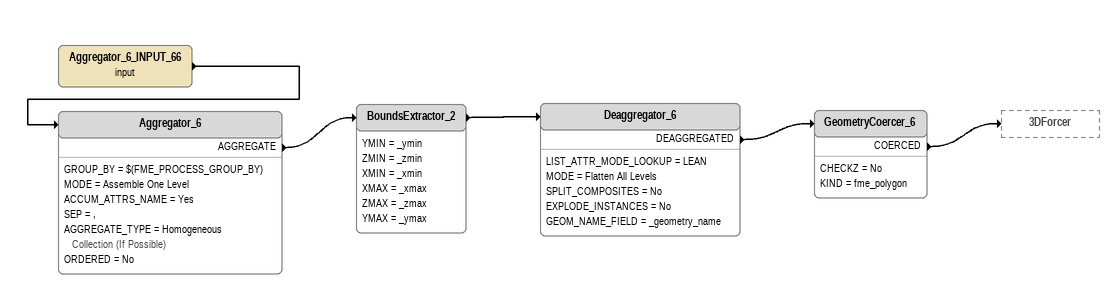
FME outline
Aggregator_6_INPUT_66 (input)
    -> Aggregator_6
Aggregator_6
    GROUP_BY = $(FME_PROCESS_GROUP_BY)
    MODE = Assemble One Level
    ACCUM_ATTRS_NAME = Yes
    SEP = ,
    AGGREGATE_TYPE = Homogeneous Collection (If Possible)
    ORDERED = No
    AGGREGATE -> BoundsExtractor_2
BoundsExtractor_2
    YMIN = _ymin
    ZMIN = _zmin
    XMIN = _xmin
    XMAX = _xmax
    ZMAX = _zmax
    YMAX = _ymax
    -> Deaggregator_6
Deaggregator_6
    LIST_ATTR_MODE_LOOKUP = LEAN
    MODE = Flatten All Levels
    SPLIT_COMPOSITES = No
    EXPLODE_INSTANCES = No
    GEOM_NAME_FIELD = _geometry_name
    DEAGGREGATED -> GeometryCoercer_6
GeometryCoercer_6
    CHECKZ = No
    KIND = fme_polygon
    COERCED -> 3DForcer
